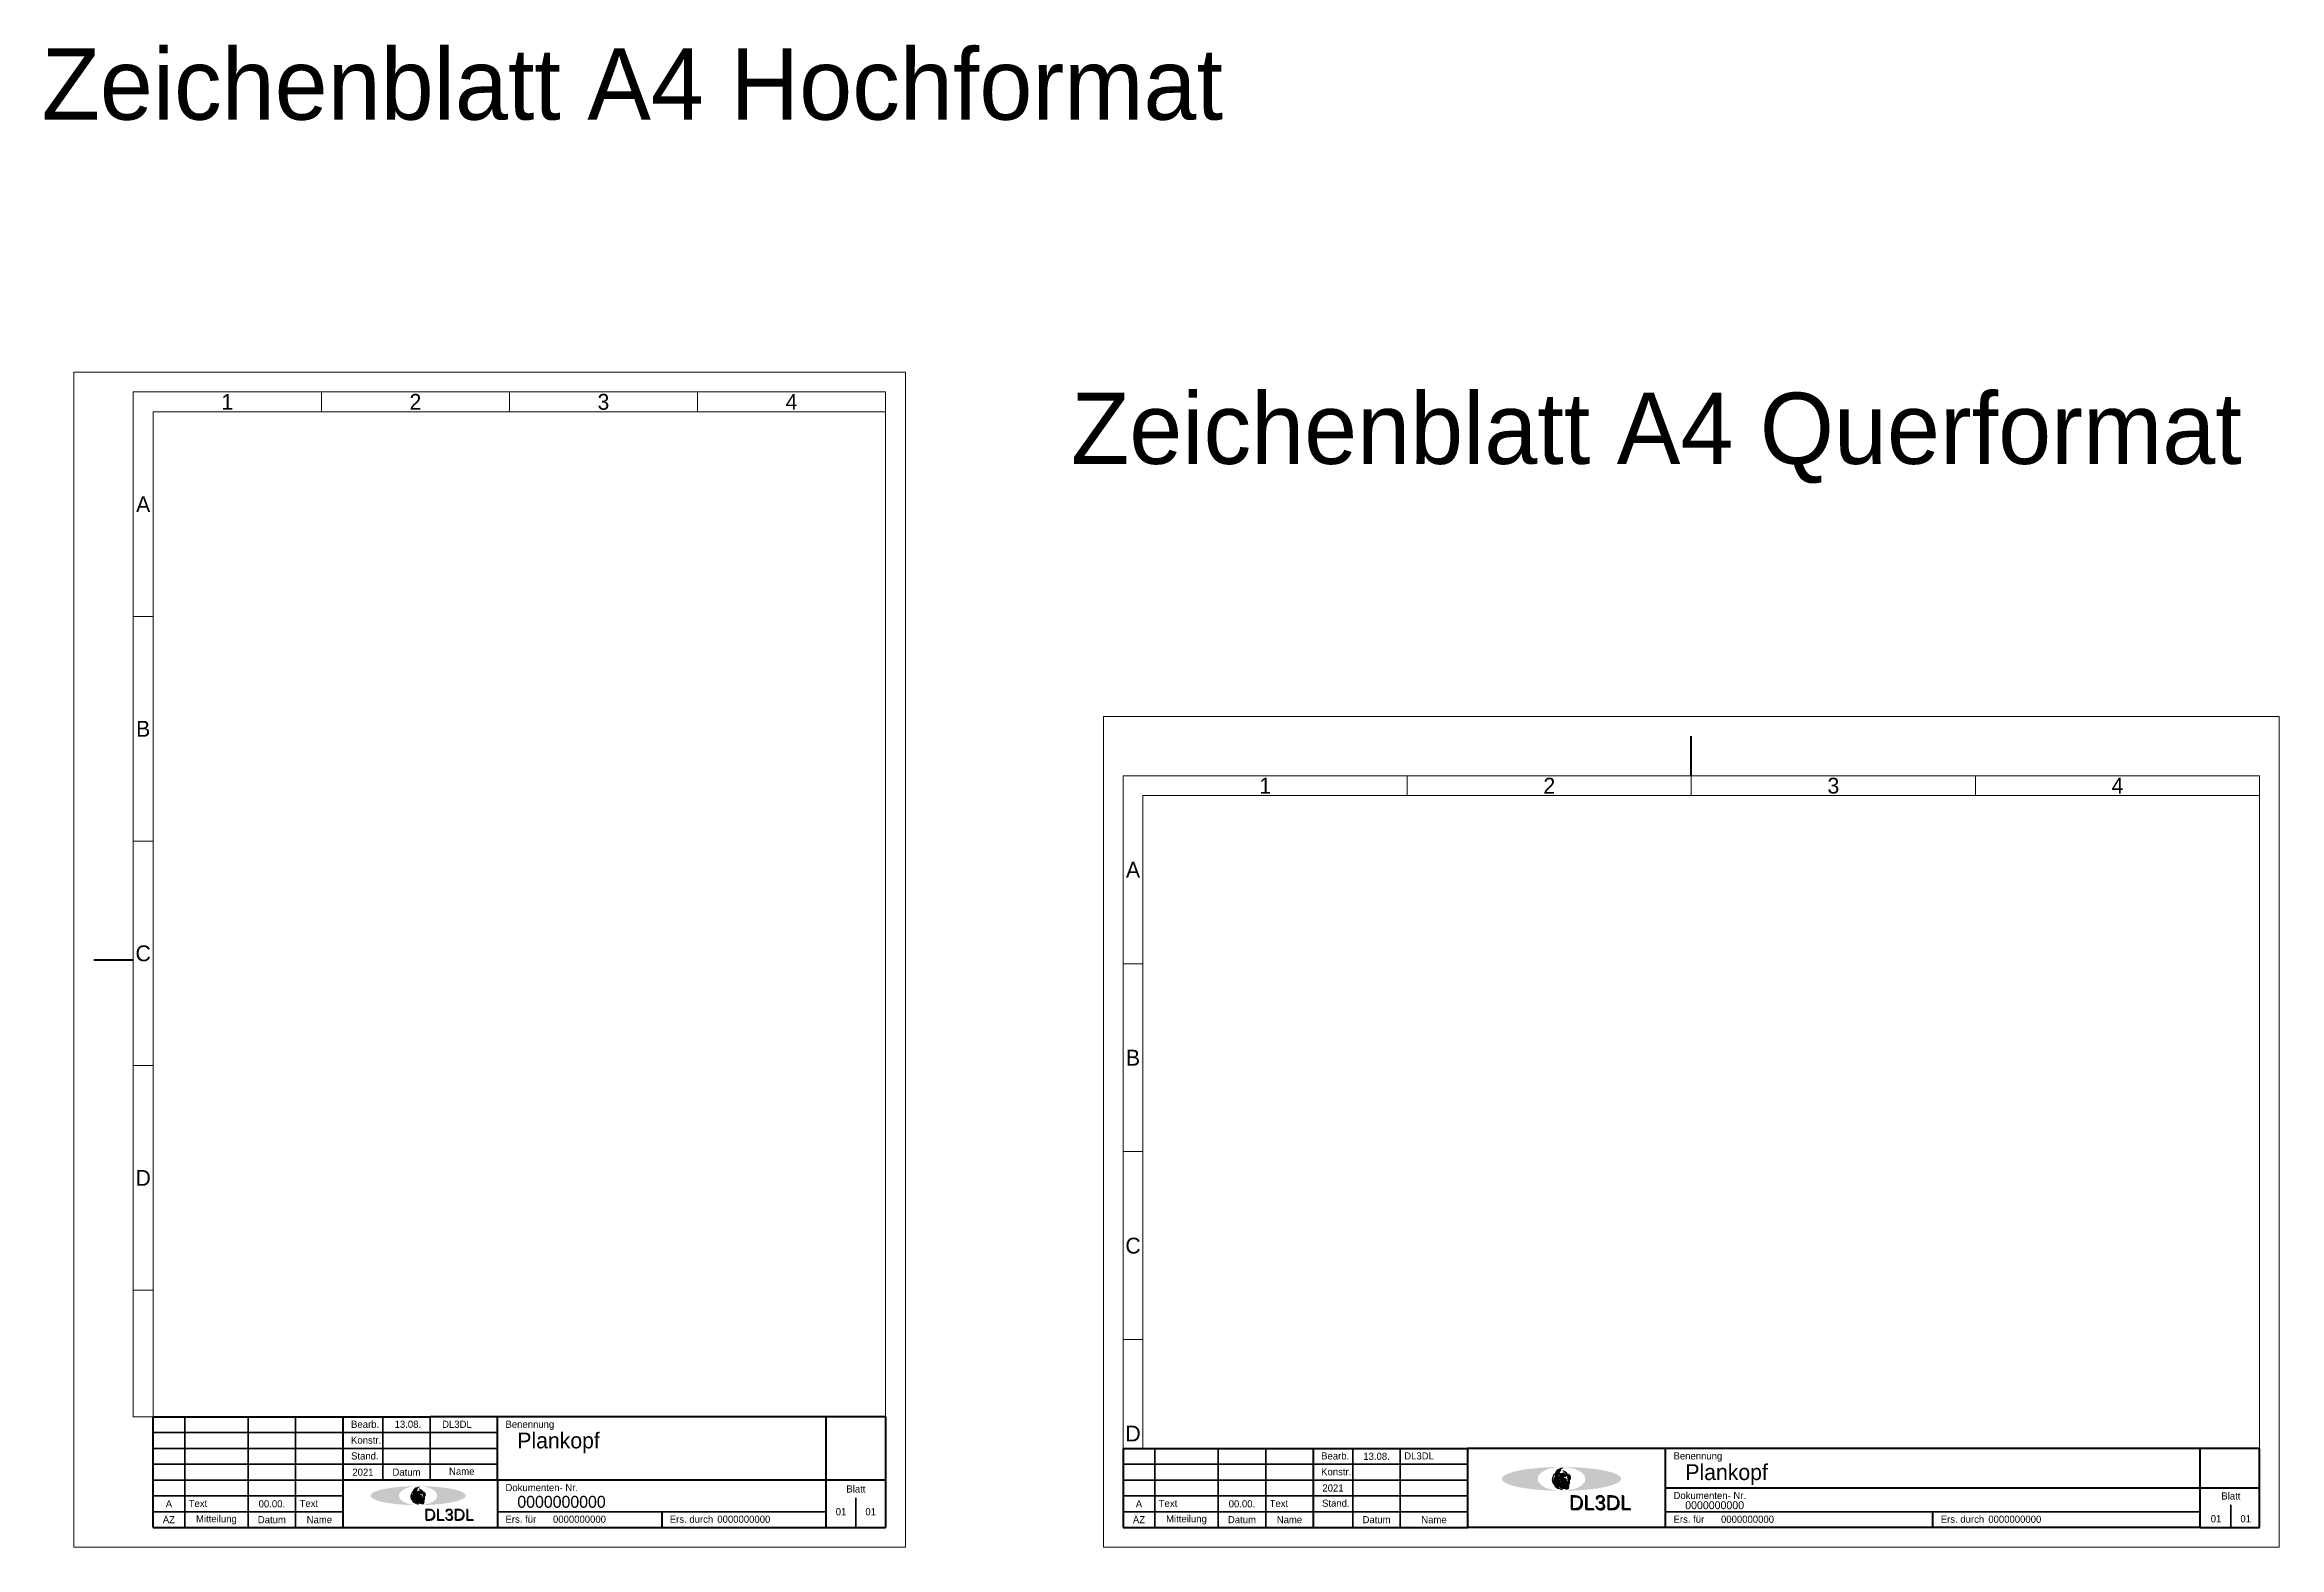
# Model space of a CAD drawing. Header units: millimetres. Extents: x -2 to 4162, y -72 to 4282.
# Drawn here: x 3590 to 4155, y 851 to 1231 of the extents above; entities that cross this region are included whole.
import ezdxf
from ezdxf.enums import TextEntityAlignment as Align

# ---------------------------------------------------------------- set-up
doc = ezdxf.new("R2010")
doc.units = ezdxf.units.MM
for name, color, linetype, lineweight, true_color in [('_Logo_A_oval', 1, 'Continuous', 5, 0xff0000), ('_Logo_B_oval', 30, 'Continuous', 5, 0xff7f00), ('_Logo_C_oval', 16, 'Continuous', 5, 0x4c0000), ('_Logo_Phoenix', 96, 'Continuous', 5, 0x004c00), ('_Logo_Text1', 5, 'Continuous', 5, 0x0000ff), ('_Logo_Text2', 1, 'Continuous', 5, 0xff0000), ('Begrenzungslinie Felder', 5, 'Continuous', 50, 0x0000ff), ('Begrenzungslinie Schriftfeld', 30, 'Continuous', 100, 0xff7f00), ('Blattformate', 2, 'Continuous', 5, 0xffff00), ('Legende', 7, 'Continuous', 5, 0x000000), ('Lochung', 94, 'Continuous', 50, 0x008000), ('Text_Ausgef', 3, 'Continuous', 5, 0x00ff00), ('Text_Vorgabe', 1, 'Continuous', 5, 0xff0000), ('Zeichnungsrahmen_1', 7, 'Continuous', 5, 0x000000), ('Zeilenlinie', 134, 'Continuous', 35, 0x008080)]:
    doc.layers.add(name, color=color, linetype=linetype, lineweight=lineweight, true_color=true_color)
doc.styles.add('textstyle116', font='')
doc.styles.add('textstyle122', font='')
doc.styles.add('textstyle123', font='')
doc.styles.add('textstyle124', font='')
doc.styles.add('textstyle139', font='')
doc.styles.add('textstyle140', font='')
doc.styles.add('textstyle141', font='')
doc.styles.add('textstyle142', font='')
doc.styles.add('textstyle143', font='')
doc.styles.add('textstyle144', font='')
doc.styles.add('textstyle145', font='')
doc.styles.add('textstyle146', font='')
doc.styles.add('textstyle147', font='')
doc.styles.add('textstyle148', font='')
doc.styles.add('textstyle149', font='')
doc.styles.add('textstyle150', font='')
doc.styles.add('textstyle151', font='')
doc.styles.add('textstyle152', font='')
doc.styles.add('textstyle153', font='')
doc.styles.add('textstyle154', font='')
doc.styles.add('textstyle186', font='')
doc.styles.add('textstyle269', font='')
doc.styles.add('textstyle270', font='')
doc.styles.add('textstyle271', font='')
doc.styles.add('textstyle318', font='')
doc.styles.add('textstyle337', font='')
doc.styles.add('textstyle340', font='')
doc.styles.add('textstyle344', font='')
doc.styles.add('textstyle348', font='')
doc.styles.add('textstyle357', font='')
doc.styles.add('textstyle367', font='')
doc.styles.add('textstyle376', font='')
doc.styles.add('textstyle377', font='')
doc.styles.add('textstyle378', font='')
doc.styles.add('textstyle386', font='')
doc.styles.add('textstyle389', font='')
doc.styles.add('textstyle399', font='')
doc.styles.add('textstyle419', font='')
doc.styles.add('textstyle422', font='')
doc.styles.add('textstyle430', font='')
doc.styles.add('textstyle440', font='')
doc.styles.add('textstyle449', font='')
doc.styles.add('textstyle451', font='')
doc.styles.add('textstyle454', font='')
doc.styles.add('textstyle458', font='')
doc.styles.add('textstyle480', font='')
doc.styles.add('textstyle484', font='')
doc.styles.add('textstyle493', font='')
doc.styles.add('textstyle497', font='')
doc.styles.add('textstyle50', font='')
doc.styles.add('textstyle502', font='')
doc.styles.add('textstyle505', font='')
doc.styles.add('textstyle509', font='')
doc.styles.add('textstyle510', font='')
doc.styles.add('textstyle511', font='')
doc.styles.add('textstyle537', font='')
doc.styles.add('textstyle538', font='')
doc.styles.add('textstyle770', font='')
doc.styles.add('textstyle771', font='')
doc.styles.add('textstyle772', font='')
doc.styles.add('textstyle773', font='')
doc.styles.add('textstyle774', font='')
doc.styles.add('textstyle775', font='')
doc.styles.add('textstyle776', font='')
doc.styles.add('textstyle784', font='')
doc.styles.add('textstyle787', font='')
doc.styles.add('textstyle797', font='')
doc.styles.add('textstyle798', font='')
doc.styles.add('textstyle806', font='')
doc.styles.add('textstyle809', font='')
doc.styles.add('textstyle810', font='')
doc.styles.add('textstyle811', font='')
doc.styles.add('textstyle827', font='')
doc.styles.add('textstyle828', font='')
doc.styles.get('textstyle116').set_extended_font_data('TGL 31034-1')
doc.styles.get('textstyle122').set_extended_font_data('TGL 31034-1')
doc.styles.get('textstyle123').set_extended_font_data('TGL 31034-1')
doc.styles.get('textstyle124').set_extended_font_data('TGL 31034-1')
doc.styles.get('textstyle139').set_extended_font_data('TGL 31034-1')
doc.styles.get('textstyle140').set_extended_font_data('TGL 31034-1')
doc.styles.get('textstyle141').set_extended_font_data('TGL 31034-1')
doc.styles.get('textstyle142').set_extended_font_data('TGL 31034-1')
doc.styles.get('textstyle143').set_extended_font_data('TGL 31034-1')
doc.styles.get('textstyle144').set_extended_font_data('TGL 31034-1')
doc.styles.get('textstyle145').set_extended_font_data('TGL 31034-1')
doc.styles.get('textstyle146').set_extended_font_data('TGL 31034-1')
doc.styles.get('textstyle147').set_extended_font_data('TGL 31034-1')
doc.styles.get('textstyle148').set_extended_font_data('TGL 31034-1')
doc.styles.get('textstyle149').set_extended_font_data('TGL 31034-1')
doc.styles.get('textstyle150').set_extended_font_data('TGL 31034-1')
doc.styles.get('textstyle151').set_extended_font_data('TGL 31034-1')
doc.styles.get('textstyle152').set_extended_font_data('TGL 31034-1')
doc.styles.get('textstyle153').set_extended_font_data('TGL 31034-1')
doc.styles.get('textstyle154').set_extended_font_data('TGL 31034-1')
doc.styles.get('textstyle186').set_extended_font_data('TGL 31034-1')
doc.styles.get('textstyle269').set_extended_font_data('TGL 31034-1')
doc.styles.get('textstyle270').set_extended_font_data('TGL 31034-1')
doc.styles.get('textstyle271').set_extended_font_data('TGL 31034-1')
doc.styles.get('textstyle318').set_extended_font_data('TGL 31034-1')
doc.styles.get('textstyle337').set_extended_font_data('TGL 31034-1')
doc.styles.get('textstyle340').set_extended_font_data('TGL 31034-1')
doc.styles.get('textstyle344').set_extended_font_data('TGL 31034-1')
doc.styles.get('textstyle348').set_extended_font_data('TGL 31034-1')
doc.styles.get('textstyle357').set_extended_font_data('TGL 31034-1')
doc.styles.get('textstyle367').set_extended_font_data('TGL 31034-1')
doc.styles.get('textstyle376').set_extended_font_data('TGL 31034-1')
doc.styles.get('textstyle377').set_extended_font_data('TGL 31034-1')
doc.styles.get('textstyle378').set_extended_font_data('TGL 31034-1')
doc.styles.get('textstyle386').set_extended_font_data('TGL 31034-1')
doc.styles.get('textstyle389').set_extended_font_data('TGL 31034-1')
doc.styles.get('textstyle399').set_extended_font_data('TGL 31034-1')
doc.styles.get('textstyle419').set_extended_font_data('TGL 31034-1')
doc.styles.get('textstyle422').set_extended_font_data('TGL 31034-1')
doc.styles.get('textstyle430').set_extended_font_data('TGL 31034-1')
doc.styles.get('textstyle440').set_extended_font_data('TGL 31034-1')
doc.styles.get('textstyle449').set_extended_font_data('TGL 31034-1')
doc.styles.get('textstyle451').set_extended_font_data('TGL 31034-1')
doc.styles.get('textstyle454').set_extended_font_data('TGL 31034-1')
doc.styles.get('textstyle458').set_extended_font_data('TGL 31034-1')
doc.styles.get('textstyle480').set_extended_font_data('TGL 31034-1')
doc.styles.get('textstyle484').set_extended_font_data('TGL 31034-1')
doc.styles.get('textstyle493').set_extended_font_data('TGL 31034-1')
doc.styles.get('textstyle497').set_extended_font_data('TGL 31034-1')
doc.styles.get('textstyle50').set_extended_font_data('TGL 31034-1')
doc.styles.get('textstyle502').set_extended_font_data('TGL 31034-1')
doc.styles.get('textstyle505').set_extended_font_data('TGL 31034-1')
doc.styles.get('textstyle509').set_extended_font_data('TGL 31034-1')
doc.styles.get('textstyle510').set_extended_font_data('Arial')
doc.styles.get('textstyle511').set_extended_font_data('Arial')
doc.styles.get('textstyle537').set_extended_font_data('TGL 31034-1')
doc.styles.get('textstyle538').set_extended_font_data('TGL 31034-1')
doc.styles.get('textstyle770').set_extended_font_data('TGL 31034-1')
doc.styles.get('textstyle771').set_extended_font_data('TGL 31034-1')
doc.styles.get('textstyle772').set_extended_font_data('TGL 31034-1')
doc.styles.get('textstyle773').set_extended_font_data('TGL 31034-1')
doc.styles.get('textstyle774').set_extended_font_data('TGL 31034-1')
doc.styles.get('textstyle775').set_extended_font_data('TGL 31034-1')
doc.styles.get('textstyle776').set_extended_font_data('TGL 31034-1')
doc.styles.get('textstyle784').set_extended_font_data('TGL 31034-1')
doc.styles.get('textstyle787').set_extended_font_data('TGL 31034-1')
doc.styles.get('textstyle797').set_extended_font_data('TGL 31034-1')
doc.styles.get('textstyle798').set_extended_font_data('TGL 31034-1')
doc.styles.get('textstyle806').set_extended_font_data('TGL 31034-1')
doc.styles.get('textstyle809').set_extended_font_data('TGL 31034-1')
doc.styles.get('textstyle810').set_extended_font_data('TGL 31034-1')
doc.styles.get('textstyle811').set_extended_font_data('TGL 31034-1')
doc.styles.get('textstyle827').set_extended_font_data('TGL 31034-1')
doc.styles.get('textstyle828').set_extended_font_data('TGL 31034-1')

# ---------------------------------------------------------------- blocks, each defined once
blk = doc.blocks.new('block 1')
at = {"layer": '_Logo_A_oval'}
h = blk.add_hatch(color=256, dxfattribs=at)
edge = h.paths.add_edge_path()
edge.add_ellipse((-24.42, 16.3), major_axis=(7.52, 0), ratio=0.5, start_angle=0, end_angle=360)
edge = h.paths.add_edge_path()
edge.add_ellipse((-24.42, 16.3), major_axis=(11.29, 0), ratio=0.333333, start_angle=0, end_angle=360)
at = {"layer": '_Logo_B_oval'}
h = blk.add_hatch(color=256, dxfattribs=at)
edge = h.paths.add_edge_path()
edge.add_ellipse((-24.42, 16.3), major_axis=(11.29, 0), ratio=0.333333, start_angle=0, end_angle=360)
edge = h.paths.add_edge_path()
edge.add_ellipse((-24.42, 16.3), major_axis=(15.05, 0), ratio=0.25, start_angle=0, end_angle=360)
at = {"layer": '_Logo_C_oval'}
h = blk.add_hatch(color=256, dxfattribs=at)
edge = h.paths.add_edge_path()
edge.add_ellipse((-24.42, 16.3), major_axis=(15.05, 0), ratio=0.25, start_angle=0, end_angle=360)
edge = h.paths.add_edge_path()
edge.add_ellipse((-24.42, 16.3), major_axis=(18.81, 0), ratio=0.2, start_angle=0, end_angle=360)
at = {"layer": '_Logo_Phoenix'}
h = blk.add_hatch(color=256, dxfattribs=at)
edge = h.paths.add_edge_path()
edge.add_spline(control_points=[(-26.6, 17.89), (-27.81, 16.75), (-27.23, 14.84), (-26.96, 14.71)], knot_values=[0, 0, 0, 0, 1, 1, 1, 1], degree=3, periodic=0)
edge.add_spline(control_points=[(-26.96, 14.71), (-27.04, 14.78), (-27.63, 16.69), (-26.6, 17.89)], knot_values=[0, 0, 0, 0, 1, 1, 1, 1], degree=3, periodic=0)
h = blk.add_hatch(color=256, dxfattribs=at)
edge = h.paths.add_edge_path()
edge.add_spline(control_points=[(-24.98, 15.82), (-24.67, 15.64), (-24.89, 15.28), (-24.89, 15.28), (-24.89, 15.28), (-24.81, 15.1), (-24.34, 15.1), (-24.41, 15.53), (-24.5, 15.82), (-24.89, 16.21), (-25.2, 16.47), (-25.32, 16.83), (-25.09, 17.19), (-24.71, 17.43), (-24.64, 17.53), (-24.7, 17.66), (-24.91, 17.65), (-25.1, 17.6), (-25.26, 17.69), (-25.22, 17.95), (-24.98, 18.08), (-24.97, 18.09), (-24.97, 18.08), (-25.04, 17.97), (-25.15, 17.88), (-25.06, 17.8), (-24.77, 17.88), (-24.43, 18.06), (-23.82, 18.19), (-23.6, 18.17), (-23.57, 18.11), (-23.54, 17.91), (-23.62, 17.75), (-23.32, 17.79), (-23.11, 17.69), (-22.94, 17.52), (-22.98, 17.23), (-23.18, 16.98), (-23.26, 16.92), (-23.26, 16.92), (-23.28, 17.06), (-23.33, 17.22), (-23.51, 17.26), (-23.76, 17.21), (-23.87, 16.98), (-23.85, 16.68), (-23.63, 16.59), (-23.19, 16.44), (-22.98, 16.16)], knot_values=[0, 0, 0, 0, 1, 2, 3, 4, 5, 6, 7, 8, 9, 10, 11, 12, 13, 14, 15, 16, 17, 18, 19, 20, 21, 22, 23, 24, 25, 26, 27, 28, 29, 30, 31, 32, 33, 34, 35, 36, 37, 38, 39, 40, 41, 42, 43, 44, 45, 46, 46, 46, 46], degree=3, periodic=0)
edge.add_spline(control_points=[(-22.98, 16.16), (-22.78, 15.82), (-22.64, 15.33), (-22.72, 14.85), (-22.89, 14.42), (-23.05, 14.16), (-23.05, 14.16), (-22.53, 14.47), (-22.39, 15), (-22.4, 15.41), (-22.44, 15.51), (-22.29, 15.25), (-22.27, 14.77), (-22.37, 14.46), (-22.79, 13.69), (-23.23, 13.41), (-23.72, 13.27), (-24.31, 13.27), (-24.68, 13.45), (-24.68, 13.45), (-24.68, 13.45)], knot_values=[0, 0, 0, 0, 1, 2, 3, 4, 5, 6, 7, 8, 9, 10, 11, 12, 13, 14, 15, 16, 17, 18, 18, 18, 18], degree=3, periodic=0)
edge.add_spline(control_points=[(-24.68, 13.45), (-24.68, 13.45), (-24.73, 13.42), (-27.63, 16.75), (-24.62, 19.15)], knot_values=[0, 0, 0, 0, 1, 2, 2, 2, 2], degree=3, periodic=0)
edge.add_spline(control_points=[(-24.62, 19.15), (-25.94, 17.44), (-24.98, 15.82), (-24.98, 15.82), (-24.98, 15.82), (-24.98, 15.82), (-24.98, 15.82)], knot_values=[0, 0, 0, 0, 1, 2, 3, 4, 4, 4, 4], degree=3, periodic=0)
h = blk.add_hatch(color=256, dxfattribs=at)
edge = h.paths.add_edge_path()
edge.add_spline(control_points=[(-25.07, 19.2), (-26.56, 16.31), (-25.17, 13.29), (-25.17, 13.28), (-25.17, 13.28), (-27.32, 16.35), (-25.07, 19.2), (-25.07, 19.2), (-25.07, 19.2)], knot_values=[0, 0, 0, 0, 1, 2, 3, 4, 5, 6, 6, 6, 6], degree=3, periodic=0)
h = blk.add_hatch(color=256, dxfattribs=at)
edge = h.paths.add_edge_path()
edge.add_spline(control_points=[(-26.74, 16.69), (-26.67, 13.86), (-24.21, 12.88), (-24.21, 12.88), (-24.21, 12.88), (-26.98, 13.57), (-26.72, 16.66), (-26.72, 16.66), (-26.74, 16.69)], knot_values=[0, 0, 0, 0, 1, 2, 3, 4, 5, 6, 6, 6, 6], degree=3, periodic=0)
h = blk.add_hatch(color=256, dxfattribs=at)
edge = h.paths.add_edge_path()
edge.add_spline(control_points=[(-23.85, 19.74), (-25.84, 19.26), (-26.58, 17.35), (-26.58, 17.35)], knot_values=[0, 0, 0, 0, 1, 1, 1, 1], degree=3, periodic=0)
edge.add_spline(control_points=[(-26.58, 17.35), (-26.55, 17.49), (-26.28, 19.73), (-23.85, 19.74)], knot_values=[0, 0, 0, 0, 1, 1, 1, 1], degree=3, periodic=0)
h = blk.add_hatch(color=256, dxfattribs=at)
edge = h.paths.add_edge_path()
edge.add_spline(control_points=[(-22.53, 16.9), (-22.49, 16.66), (-22.46, 16.47), (-22.44, 16.16), (-22.43, 15.93), (-22.44, 15.93), (-22.44, 15.93), (-22.33, 16.25), (-22.33, 16.63), (-22.41, 17.29), (-22.62, 17.91), (-22.8, 18.21), (-23.31, 18.62), (-23.99, 18.93), (-23.99, 18.93), (-23.99, 18.93)], knot_values=[0, 0, 0, 0, 1, 2, 3, 4, 5, 6, 7, 8, 9, 10, 11, 12, 13, 13, 13, 13], degree=3, periodic=0)
edge.add_spline(control_points=[(-23.99, 18.93), (-23.58, 18.71), (-23.35, 18.48), (-23.11, 18.17), (-22.86, 17.85), (-22.63, 17.34), (-22.53, 16.9)], knot_values=[0, 0, 0, 0, 1, 2, 3, 4, 4, 4, 4], degree=3, periodic=0)
h = blk.add_hatch(color=256, dxfattribs=at)
edge = h.paths.add_edge_path()
edge.add_spline(control_points=[(-21.88, 15.29), (-21.9, 14.91), (-22.02, 14.4), (-22.18, 14.11), (-22.54, 13.78), (-22.74, 13.58), (-22.74, 13.58), (-22.6, 13.84), (-22.4, 14.16), (-22.28, 14.47), (-22.27, 14.77), (-22.41, 15.45)], knot_values=[0, 0, 0, 0, 1, 2, 3, 4, 5, 6, 7, 8, 9, 9, 9, 9], degree=3, periodic=0)
edge.add_spline(control_points=[(-22.41, 15.45), (-22.22, 15.55), (-22.18, 15.76), (-22.16, 16.39), (-22.2, 16.96), (-22.21, 17.27), (-22.41, 17.88), (-22.52, 17.96), (-22.18, 17.52), (-22.07, 17.22), (-21.96, 16.8), (-21.9, 16.39), (-21.87, 15.82), (-21.88, 15.29)], knot_values=[0, 0, 0, 0, 1, 2, 3, 4, 5, 6, 7, 8, 9, 10, 11, 11, 11, 11], degree=3, periodic=0)
h = blk.add_hatch(color=256, dxfattribs=at)
edge = h.paths.add_edge_path()
edge.add_spline(control_points=[(-21.62, 16.15), (-21.62, 16.55), (-21.68, 16.81), (-21.74, 17.11), (-21.86, 17.35), (-22.13, 17.73), (-22.13, 17.73), (-22.13, 17.73)], knot_values=[0, 0, 0, 0, 1, 2, 3, 4, 5, 5, 5, 5], degree=3, periodic=0)
edge.add_spline(control_points=[(-22.13, 17.73), (-21.5, 17.42), (-21.62, 16.15), (-21.62, 16.15), (-21.62, 16.15)], knot_values=[0, 0, 0, 0, 1, 2, 2, 2, 2], degree=3, periodic=0)
h = blk.add_hatch(color=256, dxfattribs=at)
edge = h.paths.add_edge_path()
edge.add_spline(control_points=[(-23.42, 13.15), (-23.15, 13.04), (-22.71, 13.03), (-22.46, 13.1), (-22.24, 13.34), (-22.1, 13.68), (-22.08, 13.94), (-22.06, 14.05), (-22.06, 14.05), (-22.06, 14.05), (-22.15, 13.82), (-22.22, 13.75), (-22.4, 13.53), (-22.59, 13.39), (-22.77, 13.32), (-23.05, 13.23), (-23.33, 13.21), (-23.42, 13.21), (-23.52, 13.21), (-23.52, 13.21), (-23.52, 13.21), (-23.46, 13.17), (-23.42, 13.15), (-23.42, 13.15), (-23.42, 13.15)], knot_values=[0, 0, 0, 0, 1, 2, 3, 4, 5, 6, 7, 8, 9, 10, 11, 12, 13, 14, 15, 16, 17, 18, 19, 20, 21, 22, 22, 22, 22], degree=3, periodic=0)
for points in [[(-26.6, 17.89), (-27.81, 16.75), (-27.23, 14.84), (-26.96, 14.71)], [(-24.62, 19.15), (-27.63, 16.75), (-24.73, 13.42), (-24.68, 13.45), (-24.68, 13.45)], [(-26.6, 17.89), (-27.63, 16.69), (-27.04, 14.78), (-26.96, 14.71)], [(-26.74, 16.69), (-26.67, 13.86), (-24.21, 12.88), (-24.21, 12.88), (-24.21, 12.88), (-26.98, 13.57), (-26.72, 16.66), (-26.72, 16.66), (-26.74, 16.69)], [(-25.07, 19.2), (-26.56, 16.31), (-25.17, 13.29), (-25.17, 13.28), (-25.17, 13.28), (-27.32, 16.35), (-25.07, 19.2), (-25.07, 19.2), (-25.07, 19.2)], [(-23.85, 19.74), (-26.28, 19.73), (-26.55, 17.49), (-26.58, 17.35)], [(-23.85, 19.74), (-25.84, 19.26), (-26.58, 17.35), (-26.58, 17.35)], [(-24.62, 19.15), (-25.94, 17.44), (-24.98, 15.82), (-24.98, 15.82), (-24.98, 15.82), (-24.98, 15.82), (-24.98, 15.82)], [(-24.98, 15.82), (-24.67, 15.64), (-24.89, 15.28), (-24.89, 15.28), (-24.89, 15.28), (-24.81, 15.1), (-24.34, 15.1), (-24.41, 15.53), (-24.5, 15.82), (-24.89, 16.21), (-25.2, 16.47), (-25.32, 16.83), (-25.09, 17.19), (-24.71, 17.43), (-24.64, 17.53), (-24.7, 17.66), (-24.91, 17.65), (-25.1, 17.6), (-25.26, 17.69), (-25.22, 17.95), (-24.98, 18.08), (-24.97, 18.09), (-24.97, 18.08), (-25.04, 17.97), (-25.15, 17.88), (-25.06, 17.8), (-24.77, 17.88), (-24.43, 18.06), (-23.82, 18.19), (-23.6, 18.17), (-23.57, 18.11), (-23.54, 17.91), (-23.62, 17.75), (-23.32, 17.79), (-23.11, 17.69), (-22.94, 17.52), (-22.98, 17.23), (-23.18, 16.98), (-23.26, 16.92), (-23.26, 16.92), (-23.28, 17.06), (-23.33, 17.22), (-23.51, 17.26), (-23.76, 17.21), (-23.87, 16.98), (-23.85, 16.68), (-23.63, 16.59), (-23.19, 16.44), (-22.98, 16.16)], [(-22.98, 16.16), (-22.78, 15.82), (-22.64, 15.33), (-22.72, 14.85), (-22.89, 14.42), (-23.05, 14.16), (-23.05, 14.16), (-22.53, 14.47), (-22.39, 15), (-22.4, 15.41), (-22.44, 15.51), (-22.29, 15.25), (-22.27, 14.77), (-22.37, 14.46), (-22.79, 13.69), (-23.23, 13.41), (-23.72, 13.27), (-24.31, 13.27), (-24.68, 13.45), (-24.68, 13.45), (-24.68, 13.45)], [(-23.99, 18.93), (-23.58, 18.71), (-23.35, 18.48), (-23.11, 18.17), (-22.86, 17.85), (-22.63, 17.34), (-22.53, 16.9)], [(-22.53, 16.9), (-22.49, 16.66), (-22.46, 16.47), (-22.44, 16.16), (-22.43, 15.93), (-22.44, 15.93), (-22.44, 15.93), (-22.33, 16.25), (-22.33, 16.63), (-22.41, 17.29), (-22.62, 17.91), (-22.8, 18.21), (-23.31, 18.62), (-23.99, 18.93), (-23.99, 18.93), (-23.99, 18.93)], [(-21.88, 15.29), (-21.9, 14.91), (-22.02, 14.4), (-22.18, 14.11), (-22.54, 13.78), (-22.74, 13.58), (-22.74, 13.58), (-22.6, 13.84), (-22.4, 14.16), (-22.28, 14.47), (-22.27, 14.77), (-22.41, 15.45)], [(-22.41, 15.45), (-22.22, 15.55), (-22.18, 15.76), (-22.16, 16.39), (-22.2, 16.96), (-22.21, 17.27), (-22.41, 17.88), (-22.52, 17.96), (-22.18, 17.52), (-22.07, 17.22), (-21.96, 16.8), (-21.9, 16.39), (-21.87, 15.82), (-21.88, 15.29)], [(-22.13, 17.73), (-21.5, 17.42), (-21.62, 16.15), (-21.62, 16.15), (-21.62, 16.15)], [(-21.62, 16.15), (-21.62, 16.55), (-21.68, 16.81), (-21.74, 17.11), (-21.86, 17.35), (-22.13, 17.73), (-22.13, 17.73), (-22.13, 17.73)], [(-23.42, 13.15), (-23.15, 13.04), (-22.71, 13.03), (-22.46, 13.1), (-22.24, 13.34), (-22.1, 13.68), (-22.08, 13.94), (-22.06, 14.05), (-22.06, 14.05), (-22.06, 14.05), (-22.15, 13.82), (-22.22, 13.75), (-22.4, 13.53), (-22.59, 13.39), (-22.77, 13.32), (-23.05, 13.23), (-23.33, 13.21), (-23.42, 13.21), (-23.52, 13.21), (-23.52, 13.21), (-23.52, 13.21), (-23.46, 13.17), (-23.42, 13.15), (-23.42, 13.15), (-23.42, 13.15)]]:
    blk.add_open_spline(points, degree=3, dxfattribs=at)
at = {"layer": '_Logo_Text1', "style": 'textstyle511'}
blk.add_text('DL3DL', height=4.514, dxfattribs=at).set_placement((-12.05, 8.6), align=Align.MIDDLE_CENTER)
at = {"layer": '_Logo_Text2', "style": 'textstyle510'}
blk.add_text('DL3DL', height=4.514, dxfattribs=at).set_placement((-12.26, 8.9), align=Align.MIDDLE_CENTER)

msp = doc.modelspace()

# ---------------------------------------------------------------- linework, layer by layer
at = {"layer": 'Begrenzungslinie Felder'}
for p, q in [((3665.59, 880.17), (3665.59, 884.17)), ((3704.59, 880.17), (3704.59, 884.17)), ((3787.59, 868.17), (3787.59, 884.17)), ((3665.59, 876.17), (3665.59, 880.17)), ((3665.59, 872.17), (3665.59, 876.17)), ((3704.59, 876.17), (3704.59, 880.17)), ((3704.59, 872.17), (3704.59, 876.17)), ((3910.59, 876.17), (3910.59, 856.17)), ((3949.59, 876.17), (3949.59, 856.17)), ((3999.59, 866.17), (3999.59, 876.17)), ((4134.59, 866.17), (4134.59, 876.17)), ((3665.59, 868.17), (3665.59, 872.17)), ((3704.59, 868.17), (3704.59, 872.17)), ((3665.59, 864.17), (3665.59, 868.17)), ((3704.59, 868.17), (3665.59, 868.17)), ((3665.59, 860.17), (3665.59, 864.17)), ((3787.59, 868.17), (3704.59, 868.17)), ((3704.59, 868.17), (3704.59, 864.17)), ((3704.59, 864.17), (3704.59, 860.17)), ((3802.59, 868.17), (3787.59, 868.17)), ((3787.59, 856.17), (3787.59, 868.17)), ((3999.59, 860.17), (3999.59, 866.17)), ((3999.59, 866.17), (4149.59, 866.17)), ((4134.59, 860.17), (4134.59, 866.17)), ((3665.59, 856.17), (3665.59, 860.17)), ((3704.59, 860.17), (3704.59, 856.17)), ((3746.09, 860.17), (3746.09, 856.17)), ((3999.59, 856.17), (3999.59, 860.17)), ((4067.09, 856.17), (4067.09, 860.17)), ((4134.59, 856.17), (4134.59, 860.17))]:
    msp.add_line(p, q, dxfattribs=at)
at = {"layer": 'Begrenzungslinie Schriftfeld'}
for p, q in [((3617.59, 880.17), (3617.59, 884.17)), ((3617.59, 884.17), (3625.59, 884.17)), ((3625.59, 884.17), (3641.59, 884.17)), ((3641.59, 884.17), (3653.59, 884.17)), ((3653.59, 884.17), (3665.59, 884.17)), ((3665.59, 884.17), (3675.59, 884.17)), ((3675.59, 884.17), (3687.59, 884.17)), ((3802.59, 884.17), (3687.59, 884.17)), ((3802.59, 884.17), (3802.59, 868.17)), ((3617.59, 876.17), (3617.59, 880.17)), ((3617.59, 872.17), (3617.59, 876.17)), ((3862.59, 876.17), (3862.59, 872.17)), ((3862.59, 876.17), (3870.59, 876.17)), ((3870.59, 876.17), (3886.59, 876.17)), ((3886.59, 876.17), (3898.59, 876.17)), ((3898.59, 876.17), (3910.59, 876.17)), ((3910.59, 876.17), (3920.59, 876.17)), ((3920.59, 876.17), (3932.59, 876.17)), ((3932.59, 876.17), (3949.59, 876.17)), ((4149.59, 876.17), (3949.59, 876.17)), ((4149.59, 866.17), (4149.59, 876.17)), ((3617.59, 868.17), (3617.59, 872.17)), ((3862.59, 872.17), (3862.59, 868.17)), ((3617.59, 864.17), (3617.59, 868.17)), ((3617.59, 860.17), (3617.59, 864.17)), ((3802.59, 868.17), (3802.59, 864.17)), ((3802.59, 864.17), (3802.59, 860.17)), ((3862.59, 868.17), (3862.59, 864.17)), ((3862.59, 864.17), (3862.59, 860.17)), ((4149.59, 856.17), (4149.59, 866.17)), ((3617.59, 856.17), (3617.59, 860.17)), ((3802.59, 860.17), (3802.59, 856.17)), ((3862.59, 860.17), (3862.59, 856.17)), ((3617.59, 856.17), (3625.59, 856.17)), ((3625.59, 856.17), (3641.59, 856.17)), ((3641.59, 856.17), (3653.59, 856.17)), ((3653.59, 856.17), (3665.59, 856.17)), ((3665.59, 856.17), (3802.59, 856.17)), ((3862.59, 856.17), (3949.59, 856.17)), ((4067.09, 856.17), (3949.59, 856.17)), ((4134.59, 856.17), (4067.09, 856.17)), ((4134.59, 856.17), (4142.09, 856.17)), ((4142.09, 856.17), (4149.59, 856.17))]:
    msp.add_line(p, q, dxfattribs=at)
at = {"layer": 'Blattformate'}
for p, q in [((3597.59, 851.17), (3597.59, 1148.17)), ((3597.59, 1148.17), (3807.59, 1148.17)), ((3807.59, 851.17), (3807.59, 1148.17)), ((4154.59, 1061.17), (3857.59, 1061.17)), ((3857.59, 1061.17), (3857.59, 851.17)), ((4154.59, 851.17), (4154.59, 1061.17)), ((3597.59, 851.17), (3807.59, 851.17)), ((3857.59, 851.17), (4154.59, 851.17))]:
    msp.add_line(p, q, dxfattribs=at)
at = {"layer": 'Lochung'}
for p, q in [((4006.09, 1046.17), (4006.09, 1056.17)), ((3602.59, 999.67), (3612.59, 999.67))]:
    msp.add_line(p, q, dxfattribs=at)
at = {"layer": 'Zeichnungsrahmen_1'}
for p, q in [((3802.59, 1143.17), (3612.59, 1143.17)), ((3612.59, 1143.17), (3612.59, 884.17)), ((3660.09, 1143.17), (3660.09, 1138.17)), ((3707.59, 1143.17), (3707.59, 1138.17)), ((3755.09, 1143.17), (3755.09, 1138.17)), ((3802.59, 1143.17), (3802.59, 884.17)), ((3617.59, 884.17), (3617.59, 1138.17)), ((3617.59, 1138.17), (3802.59, 1138.17)), ((3612.59, 1086.42), (3617.59, 1086.42)), ((3862.59, 876.17), (3862.59, 1046.17)), ((3862.59, 1046.17), (4149.59, 1046.17)), ((3934.34, 1046.17), (3934.34, 1041.17)), ((4006.09, 1046.17), (4006.09, 1041.17)), ((4077.84, 1046.17), (4077.84, 1041.17)), ((4149.59, 1046.17), (4149.59, 876.17)), ((4149.59, 1041.17), (3867.59, 1041.17)), ((3867.59, 1041.17), (3867.59, 876.17)), ((3612.59, 1029.67), (3617.59, 1029.67)), ((3862.59, 998.67), (3867.59, 998.67)), ((3612.59, 972.92), (3617.59, 972.92)), ((3862.59, 951.17), (3867.59, 951.17)), ((3617.59, 916.17), (3612.59, 916.17)), ((3862.59, 903.67), (3867.59, 903.67)), ((3617.59, 884.17), (3612.59, 884.17))]:
    msp.add_line(p, q, dxfattribs=at)
at = {"layer": 'Zeilenlinie'}
for p, q in [((3625.59, 856.17), (3625.59, 884.17)), ((3641.59, 856.17), (3641.59, 884.17)), ((3653.59, 856.17), (3653.59, 884.17)), ((3675.59, 868.17), (3675.59, 884.17)), ((3687.59, 868.17), (3687.59, 884.17)), ((3617.59, 880.17), (3665.59, 880.17)), ((3617.59, 876.17), (3665.59, 876.17)), ((3665.59, 880.17), (3704.59, 880.17)), ((3665.59, 876.17), (3704.59, 876.17)), ((3870.59, 876.17), (3870.59, 856.17)), ((3886.59, 876.17), (3886.59, 856.17)), ((3898.59, 876.17), (3898.59, 856.17)), ((3920.59, 876.17), (3920.59, 856.17)), ((3932.59, 876.17), (3932.59, 856.17)), ((3617.59, 872.17), (3665.59, 872.17)), ((3665.59, 872.17), (3704.59, 872.17)), ((3862.59, 872.17), (3910.59, 872.17)), ((3910.59, 872.17), (3949.59, 872.17)), ((3617.59, 868.17), (3665.59, 868.17)), ((3617.59, 864.17), (3665.59, 864.17)), ((3795.09, 856.17), (3795.09, 863.67)), ((3862.59, 868.17), (3910.59, 868.17)), ((3862.59, 864.17), (3910.59, 864.17)), ((3910.59, 868.17), (3949.59, 868.17)), ((3910.59, 864.17), (3949.59, 864.17)), ((3617.59, 860.17), (3665.59, 860.17)), ((3704.59, 860.17), (3787.59, 860.17)), ((3862.59, 860.17), (3910.59, 860.17)), ((3910.59, 860.17), (3949.59, 860.17)), ((3999.59, 860.17), (4134.59, 860.17)), ((4142.36, 856.17), (4142.36, 861.9))]:
    msp.add_line(p, q, dxfattribs=at)

# ---------------------------------------------------------------- block references
at = {"layer": 'Begrenzungslinie Felder'}
for p, xscale, yscale in [((3992.84, 855.43), 0.8, 0.8), ((3700.16, 853.8), 0.6400000000000001, 0.6400000000000001)]:
    msp.add_blockref('block 1', p, dxfattribs=dict(at, xscale=xscale, yscale=yscale))

# ---------------------------------------------------------------- texts
at = {"layer": 'Legende'}
for s, style, p in [('Zeichenblatt A4 Hochformat', 'textstyle538', (3589.45, 1229.98)), ('Zeichenblatt A4 Querformat', 'textstyle537', (3849.45, 1142.98))]:
    msp.add_text(s, height=18, dxfattribs=dict(at, style=style)).set_placement(p, align=Align.TOP_LEFT)
at = {"layer": 'Text_Ausgef'}
for s, height, style, p in [('13.08.', 1.8, 'textstyle123', (3678.59, 883.17)), ('DL3DL', 1.8, 'textstyle122', (3690.59, 883.17)), ('Plankopf', 4, 'textstyle271', (3709.59, 880.17)), ('DL3DL', 1.8, 'textstyle773', (3933.59, 875.17)), ('Plankopf', 4, 'textstyle186', (4004.59, 872.17)), ('0000000000', 3, 'textstyle270', (3709.59, 864.17)), ('Text', 1.8, 'textstyle776', (3626.59, 863.17)), ('Text', 1.8, 'textstyle787', (3654.59, 863.17)), ('0000000000', 1.8, 'textstyle811', (3718.59, 859.17)), ('0000000000', 1.8, 'textstyle806', (3760.09, 859.17)), ('Text', 1.8, 'textstyle775', (3871.59, 863.17)), ('Text', 1.8, 'textstyle774', (3899.59, 863.17)), ('0000000000', 2, 'textstyle269', (4004.54, 862.81)), ('0000000000', 1.8, 'textstyle810', (4013.59, 859.17)), ('0000000000', 1.8, 'textstyle809', (4081.09, 859.17))]:
    msp.add_text(s, height=height, dxfattribs=dict(at, style=style)).set_placement(p, align=Align.TOP_LEFT)
for s, style, p in [('13.08.', 'textstyle772', (3926.59, 874.17)), ('2021', 'textstyle124', (3670.59, 870.17)), ('2021', 'textstyle116', (3915.59, 866.17)), ('A', 'textstyle50', (3621.59, 862.17)), ('00.00.', 'textstyle784', (3647.59, 862.17)), ('01', 'textstyle798', (3791.34, 860.17)), ('01', 'textstyle797', (3798.84, 860.17)), ('A', 'textstyle770', (3866.59, 862.17)), ('00.00.', 'textstyle771', (3892.59, 862.17)), ('01', 'textstyle828', (4138.61, 858.4)), ('01', 'textstyle827', (4146.11, 858.4))]:
    msp.add_text(s, height=1.8, dxfattribs=dict(at, style=style)).set_placement(p, align=Align.MIDDLE_CENTER)
at = {"layer": 'Text_Vorgabe'}
for s, style, p in [('Bearb.', 'textstyle430', (3667.59, 883.17)), ('Benennung', 'textstyle367', (3706.59, 883.17)), ('Stand.', 'textstyle458', (3667.59, 875.17)), ('Konstr.', 'textstyle440', (3667.59, 879.17)), ('Bearb.', 'textstyle449', (3912.59, 875.17)), ('Benennung', 'textstyle357', (4001.59, 875.17)), ('Konstr.', 'textstyle454', (3912.59, 871.17)), ('Dokumenten- Nr.', 'textstyle378', (3706.59, 867.17)), ('Dokumenten- Nr.', 'textstyle389', (4001.59, 865.17)), ('Ers. für', 'textstyle386', (3706.59, 859.17)), ('Ers. durch', 'textstyle399', (3748.09, 859.17)), ('Stand.', 'textstyle451', (3912.82, 863.22)), ('Ers. für', 'textstyle419', (4001.59, 859.17)), ('Ers. durch', 'textstyle422', (4069.09, 859.17))]:
    msp.add_text(s, height=1.8, dxfattribs=dict(at, style=style)).set_placement(p, align=Align.TOP_LEFT)
for s, style, p in [('Datum', 'textstyle348', (3681.59, 870.17)), ('Name', 'textstyle344', (3695.55, 870.39)), ('Blatt', 'textstyle377', (3795.09, 865.92)), ('Blatt', 'textstyle376', (4142.36, 864.15)), ('ÄZ', 'textstyle484', (3621.59, 858.17)), ('Mitteilung', 'textstyle497', (3633.58, 858.39)), ('Datum', 'textstyle509', (3647.59, 858.17)), ('Name', 'textstyle318', (3659.59, 858.17)), ('ÄZ', 'textstyle480', (3866.59, 858.17)), ('Mitteilung', 'textstyle493', (3878.58, 858.39)), ('Datum', 'textstyle505', (3892.59, 858.17)), ('Name', 'textstyle340', (3904.59, 858.17)), ('Datum', 'textstyle502', (3926.59, 858.17)), ('Name', 'textstyle337', (3941.09, 858.17))]:
    msp.add_text(s, height=1.8, dxfattribs=dict(at, style=style)).set_placement(p, align=Align.MIDDLE_CENTER)
at = {"layer": 'Zeichnungsrahmen_1'}
for s, style, p in [('1', 'textstyle151', (3636.34, 1140.67)), ('2', 'textstyle150', (3683.84, 1140.67)), ('3', 'textstyle149', (3731.34, 1140.67)), ('4', 'textstyle148', (3778.84, 1140.67)), ('A', 'textstyle147', (3615.09, 1114.79)), ('B', 'textstyle153', (3615.09, 1058.04)), ('1', 'textstyle139', (3898.47, 1043.67)), ('2', 'textstyle141', (3970.22, 1043.67)), ('3', 'textstyle140', (4041.97, 1043.67)), ('4', 'textstyle145', (4113.72, 1043.67)), ('A', 'textstyle144', (3865.09, 1022.42)), ('C', 'textstyle152', (3615.09, 1001.29)), ('B', 'textstyle143', (3865.09, 974.92)), ('D', 'textstyle154', (3615.09, 944.54)), ('C', 'textstyle142', (3865.09, 927.42)), ('D', 'textstyle146', (3865.09, 879.92))]:
    msp.add_text(s, height=4, dxfattribs=dict(at, style=style)).set_placement(p, align=Align.MIDDLE_CENTER)

doc.saveas('drawing.dxf')
